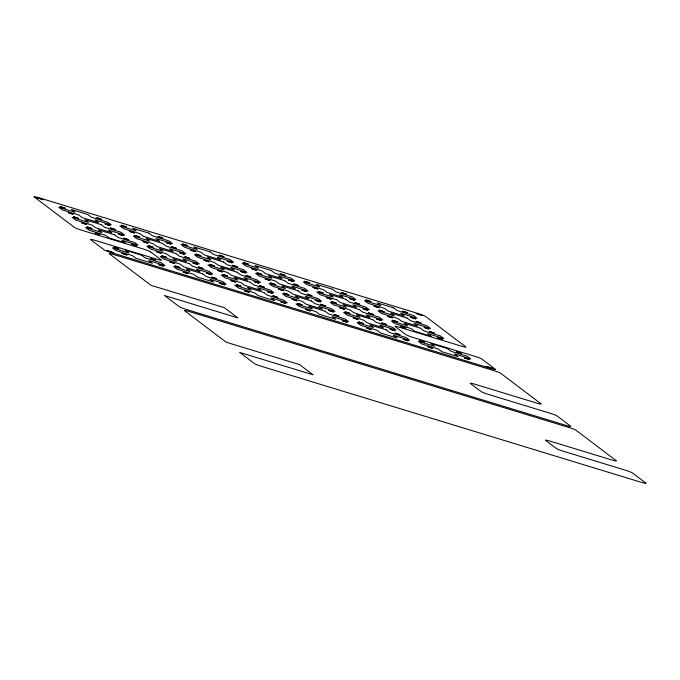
<?xml version="1.0" encoding="UTF-8"?>
<svg xmlns="http://www.w3.org/2000/svg" width="680" height="680" viewBox="0 0 680 680"><rect width="100%" height="100%" fill="white"/><g stroke="black" fill="none" stroke-linecap="round" stroke-linejoin="round"><path stroke-width="1.02" d="M60.197 206.601L65.076 208.207M65.05 208.233L60.205 206.635M109.829 225.522L104.95 223.916L109.829 225.513M128.613 239.768L123.76 238.153L128.639 239.743M147.704 243.168L142.843 241.553L147.73 243.143M176.332 248.276L171.47 246.661L176.358 248.251M166.515 257.405L161.653 255.782L166.532 257.38M190.561 250.044L195.441 251.651M163.548 266.126L158.695 264.562L163.574 266.169M195.415 251.676L190.561 250.061M192.975 262.905L197.855 264.512L192.993 262.964M219.198 255.153L224.069 256.76L219.198 255.187M188.029 273.657L183.149 272.051L188.029 273.64M214.225 265.905L209.372 264.291L214.251 265.88M211.786 277.142L216.665 278.749M216.639 278.766L211.803 277.194M240.695 271.413L245.565 273.02L240.695 271.447M230.869 280.543L235.748 282.149L230.869 280.576M257.091 272.782L261.97 274.389L257.091 272.816M265.175 278.936L270.028 280.491L265.149 278.902M259.497 285.642L264.375 287.249L259.505 285.676M280.347 273.827L285.226 275.434L280.339 273.836M278.587 289.051L283.466 290.657L278.587 289.085M304.81 281.291L309.68 282.897L304.81 281.325M317.721 288.957L312.859 287.402L317.747 289M297.398 303.28L302.277 304.887L297.415 303.339M339.736 307.725L344.615 309.332L339.736 307.734M354.416 300.228L349.554 298.613L354.433 300.203M354.934 302.659L359.813 304.266L354.926 302.676M345.108 311.788L349.988 313.395L345.134 311.839M347.004 322.218L342.142 320.594L347.029 322.192M373.218 314.457L368.365 312.843L373.243 314.432M392.309 317.857L387.447 316.243L392.334 317.832M407.43 312.808L402.645 311.185L407.524 312.774M410.712 317.271L415.591 318.877L410.703 317.279M394.714 330.718L389.861 329.103L394.74 330.692M420.937 322.966L416.075 321.351L420.962 322.94M429.522 331.5L434.401 333.106L429.513 331.517M437.58 337.594L442.459 339.201L437.58 337.628M432.616 348.355L427.754 346.74L432.642 348.33M461.244 353.464L456.382 351.841L461.269 353.438M150.476 251.796L161.27 259.964A6.587 0.561 18.2 0 1 156.494 259.114L95.344 240.44A6.587 0.561 18.2 0 0 90.576 239.589L104.006 249.755A6.587 0.561 18.2 0 0 111.469 252.637L490.603 368.407A6.587 0.561 18.2 0 0 495.38 369.257L481.942 359.091A6.587 0.561 18.2 0 0 474.487 356.209L413.329 337.535A6.587 0.561 18.2 0 1 405.875 334.653L395.123 326.519A6.587 0.561 18.2 0 1 399.899 327.369L461.048 346.043A6.587 0.561 18.2 0 0 465.817 346.894L425.519 316.396A6.587 0.561 18.2 0 0 418.055 313.514L38.922 197.744A6.587 0.561 18.2 0 0 34.145 196.894L74.451 227.392A6.587 0.561 18.2 0 0 81.915 230.274L143.064 248.948A6.587 0.561 18.2 0 1 150.56 251.863M37.136 197.719L43.392 199.784L37.205 197.702M106.998 250.58L113.254 252.637L107.023 250.572M416.279 313.488L422.526 315.554L416.279 313.488M486.14 366.35L492.396 368.407L486.14 366.35M68.281 212.687L73.142 214.31L68.357 212.687M73.653 216.758L78.514 218.374L73.653 216.758M81.719 222.853L86.572 224.476L81.745 222.853M96.909 217.796L101.77 219.41L96.942 217.787M87.091 226.925L91.953 228.54L87.159 226.916M95.149 233.019L100.011 234.634L95.225 233.01M110.347 227.962L115.209 229.576L110.347 227.962M121.371 225.267L126.233 226.882L121.371 225.267M118.405 234.056L123.267 235.679L118.405 234.056M129.43 231.361L134.292 232.976L129.43 231.361M113.959 247.256L118.821 248.871L114.036 247.248M134.81 235.433L139.663 237.048L134.878 235.425M131.844 244.222L136.706 245.846L131.869 244.222M122.018 253.351L126.88 254.966L122.018 253.351M158.057 236.47L162.919 238.085L158.134 236.462M148.24 245.59L153.102 247.214L148.24 245.59M166.124 242.565L170.986 244.188L166.192 242.556M156.306 251.694L161.16 253.308L156.332 251.685M150.654 258.459L155.507 260.075L150.654 258.459M182.52 243.933L187.382 245.556L182.554 243.933M179.554 252.73L184.416 254.346L179.588 252.722M169.737 261.859L174.599 263.475L169.737 261.859M184.934 256.802L189.788 258.417L185.002 256.793M175.108 265.923L179.97 267.537L175.143 265.923M195.959 254.099L200.821 255.723L195.959 254.099M204.017 260.202L208.879 261.817L204.051 260.194M198.364 266.959L203.226 268.583L198.398 266.959M206.431 273.062L211.284 274.677L206.456 273.054M227.273 261.239L232.135 262.854L227.307 261.231M217.456 270.368L222.317 271.983L217.523 270.359M232.645 265.302L237.507 266.925L232.722 265.293M222.827 274.431L227.69 276.046L222.861 274.423M243.669 262.607L248.531 264.223L243.669 262.607M219.861 283.228L224.723 284.844L219.861 283.228M251.736 268.71L256.598 270.325L251.736 268.71M246.083 275.468L250.946 277.091L246.118 275.468M236.266 284.597L241.12 286.212L236.292 284.589M254.142 281.571L259.003 283.186L254.175 281.562M244.324 290.7L249.186 292.315L244.4 290.692M270.547 282.94L275.4 284.554L270.547 282.94M267.58 291.737L272.442 293.352L267.58 291.737M288.422 279.913L293.284 281.528L288.499 279.905M272.952 295.8L277.814 297.415L272.986 295.791M293.802 283.976L298.656 285.591L293.828 283.968M283.976 293.106L288.839 294.721L284.053 293.097M281.019 301.903L285.872 303.535L281.044 301.894M301.861 290.079L306.723 291.695L301.894 290.071M292.043 299.2L296.897 300.824L292.111 299.192M307.232 294.142L312.086 295.774L307.309 294.134M318.257 291.448L323.119 293.063L318.257 291.448M315.299 300.245L320.152 301.861L315.299 300.245M305.473 309.366L310.335 310.99L305.507 309.366M326.324 297.543L331.177 299.175L326.324 297.543M320.671 304.308L325.533 305.923L320.705 304.3M341.513 292.485L346.375 294.1L341.513 292.485M331.695 301.614L336.558 303.229L331.729 301.606M328.729 310.411L333.591 312.026L328.763 310.403M334.109 314.475L338.963 316.089L334.177 314.466M365.976 299.957L370.838 301.572L365.976 299.957M363.01 308.745L367.872 310.369L363.086 308.745M353.192 317.875L358.054 319.49L353.226 317.866M374.034 306.051L378.896 307.675L374.034 306.051M358.564 321.946L363.426 323.561L358.64 321.938M379.414 310.123L384.268 311.738L379.44 310.114M376.448 318.911L381.31 320.535L376.448 318.911M366.63 328.041L371.484 329.673L366.699 328.032M381.82 322.983L386.682 324.598L381.897 322.975M392.844 320.288L397.698 321.912L392.844 320.288M400.911 326.383L405.764 327.998L400.911 326.383M395.258 333.149L400.12 334.764L395.284 333.14M403.317 339.243L408.178 340.858L403.35 339.235M424.167 327.42L429.021 329.035L424.192 327.42M419.721 340.612L424.575 342.236L419.721 340.612M464.474 357.918L469.327 359.533L464.474 357.918M87.788 214.489L71.485 209.508L75.072 212.219L58.76 207.238L62.347 209.95L78.65 214.931L82.237 217.643L98.541 222.624L94.962 219.912L111.265 224.884L107.678 222.181L91.375 217.201L87.788 214.489M148.945 233.163L132.634 228.182L136.221 230.894L119.909 225.913L123.496 228.625L139.799 233.605L143.386 236.317L159.69 241.29L156.111 238.578L172.414 243.559L168.835 240.848L152.524 235.875L148.945 233.163M210.094 251.829L193.792 246.857L197.37 249.56L181.067 244.588L184.645 247.299L200.957 252.272L204.535 254.983L220.847 259.964L217.26 257.252L233.572 262.233L229.984 259.522L213.681 254.541L210.094 251.829M271.243 270.504L254.94 265.523L258.519 268.234L242.216 263.253L245.794 265.965L262.106 270.946L265.685 273.657L281.996 278.639L278.409 275.927L294.721 280.908L291.133 278.197L274.83 273.216L271.243 270.504M332.401 289.178L316.089 284.197L319.676 286.909L303.365 281.928L306.952 284.639L323.255 289.62L326.842 292.332L343.145 297.313L339.567 294.601L355.87 299.582L352.291 296.871L335.979 291.89L332.401 289.178M393.55 307.853L377.238 302.872L380.825 305.583L364.514 300.602L368.101 303.314L384.404 308.295L387.991 311.006L404.294 315.979L400.716 313.267L417.019 318.249L413.44 315.537L397.128 310.565L393.55 307.853M101.227 224.655L84.923 219.674L88.502 222.385L72.199 217.405L75.778 220.116L92.089 225.097L95.667 227.808L111.979 232.781L108.392 230.078L124.704 235.05L121.117 232.339L104.814 227.367L101.227 224.655M162.375 243.329L146.072 238.349L149.651 241.06L133.348 236.079L136.927 238.791L153.238 243.772L156.816 246.475L173.128 251.455L169.541 248.744L185.852 253.725L182.266 251.013L165.963 246.032L162.375 243.329M223.533 261.995L207.221 257.014L210.808 259.726L194.497 254.753L198.084 257.457L214.387 262.438L217.974 265.149L234.277 270.13L230.699 267.418L247.001 272.399L243.423 269.688L227.111 264.707L223.533 261.995M284.682 280.67L268.379 275.689L271.957 278.4L255.654 273.42L259.233 276.131L275.545 281.112L279.123 283.824L295.426 288.804L291.848 286.093L308.15 291.074L304.572 288.363L288.26 283.381L284.682 280.67M345.831 299.344L329.528 294.363L333.106 297.075L316.803 292.094L320.382 294.805L336.694 299.786L340.272 302.498L356.583 307.479L352.997 304.767L369.308 309.74L365.721 307.037L349.418 302.056L345.831 299.344M406.988 318.019L390.677 313.038L394.264 315.75L377.952 310.769L381.539 313.48L397.842 318.461L401.429 321.164L417.732 326.145L414.154 323.433L430.457 328.414L426.878 325.703L410.567 320.722L406.988 318.019M114.665 234.821L98.353 229.84L101.941 232.551L85.629 227.571L89.216 230.282L105.519 235.263L109.106 237.975L125.409 242.947L121.831 240.236L138.133 245.216L134.555 242.505L118.244 237.532L114.665 234.821M175.814 253.487L159.511 248.514L163.089 251.226L146.786 246.245L150.365 248.956L166.677 253.929L170.255 256.64L186.566 261.622L182.98 258.91L199.291 263.891L195.704 261.179L179.401 256.199L175.814 253.487M236.963 272.161L220.66 267.18L224.238 269.892L207.935 264.911L211.514 267.623L227.825 272.603L231.404 275.315L247.715 280.296L244.128 277.584L260.44 282.565L256.853 279.854L240.55 274.873L236.963 272.161M298.12 290.836L281.809 285.855L285.396 288.567L269.084 283.585L272.672 286.297L288.975 291.278L292.561 293.99L308.865 298.971L305.286 296.259L321.589 301.24L318.01 298.528L301.699 293.548L298.12 290.836M359.269 309.51L342.958 304.529L346.545 307.241L330.233 302.26L333.82 304.971L350.124 309.952L353.71 312.664L370.013 317.637L366.435 314.933L382.738 319.906L379.159 317.195L362.848 312.222L359.269 309.51M420.418 328.176L404.115 323.204L407.694 325.916L391.391 320.935L394.969 323.646L411.281 328.618L414.859 331.33L431.171 336.311L427.584 333.6L443.896 338.58L440.308 335.869L424.005 330.888L420.418 328.176M189.252 263.653L172.941 258.672L176.528 261.383L160.216 256.411L163.804 259.123L180.106 264.095L183.694 266.806L199.996 271.787L196.418 269.076L212.721 274.057L209.143 271.346L192.831 266.365L189.252 263.653M250.401 282.327L234.09 277.346L237.677 280.058L221.374 275.077L224.952 277.788L241.255 282.769L244.843 285.481L261.146 290.462L257.567 287.75L273.87 292.731L270.291 290.02L253.98 285.039L250.401 282.327M311.55 301.002L295.248 296.021L298.826 298.732L282.523 293.751L286.101 296.463L302.413 301.444L305.991 304.155L322.303 309.137L318.716 306.425L335.027 311.398L331.44 308.695L315.137 303.714L311.55 301.002M372.708 319.676L356.397 314.695L359.983 317.407L343.672 312.426L347.259 315.137L363.562 320.118L367.149 322.83L383.452 327.802L379.874 325.091L396.176 330.072L392.598 327.361L376.286 322.379L372.708 319.676M141.533 255.144L125.231 250.172L128.809 252.883L112.506 247.902L116.084 250.614L132.396 255.587L135.975 258.298L152.286 263.279L148.699 260.567L165.002 265.548L161.423 262.837L145.12 257.856L141.533 255.144M202.682 273.819L186.38 268.838L189.958 271.55L173.655 266.569L177.233 269.28L193.545 274.261L197.123 276.973L213.435 281.953L209.848 279.242L226.159 284.223L222.573 281.512L206.269 276.53L202.682 273.819M263.84 292.493L247.528 287.512L251.115 290.224L234.804 285.243L238.391 287.954L254.694 292.935L258.281 295.647L274.584 300.628L271.005 297.916L287.308 302.898L283.73 300.186L267.418 295.205L263.84 292.493M324.989 311.168L308.677 306.187L312.264 308.899L295.953 303.918L299.54 306.629L315.843 311.61L319.43 314.322L335.733 319.294L332.154 316.591L348.457 321.563L344.879 318.852L328.567 313.879L324.989 311.168M386.138 329.834L369.835 324.861L373.413 327.573L357.111 322.592L360.689 325.303L377 330.276L380.579 332.988L396.89 337.969L393.303 335.257L409.615 340.238L406.028 337.526L389.725 332.546L386.138 329.834M447.287 348.508L430.984 343.527L434.562 346.239L418.26 341.267L421.838 343.969L438.149 348.95L441.728 351.662L458.039 356.643L454.452 353.931L470.764 358.912L467.177 356.201L450.874 351.22L447.287 348.508M493.298 370.438L114.155 254.668A6.587 0.561 18.2 0 0 109.386 253.819L151.036 285.328L224.417 307.734L237.847 317.9L164.466 295.494L179.248 306.68A6.587 0.561 18.2 0 0 186.702 309.561L565.845 425.332A6.587 0.561 18.2 0 0 570.613 426.181L557.183 416.015A6.587 0.561 18.2 0 0 549.721 413.134L488.571 394.459A6.587 0.561 18.2 0 1 481.108 391.578L470.364 383.444A6.587 0.561 18.2 0 1 475.133 384.293L536.29 402.968A6.587 0.561 18.2 0 0 541.059 403.818L500.752 373.32A6.587 0.561 18.2 0 0 493.298 370.438M568.531 427.363L189.397 311.593A6.587 0.561 18.2 0 0 184.62 310.743L226.27 342.252L299.65 364.659L313.089 374.825L239.708 352.418L254.481 363.604A6.587 0.561 18.2 0 0 261.945 366.486L641.078 482.256A6.587 0.561 18.2 0 0 645.856 483.106L632.417 472.94A6.587 0.561 18.2 0 0 624.962 470.058L563.805 451.384A6.587 0.561 18.2 0 1 556.351 448.502L545.598 440.368A6.587 0.561 18.2 0 1 550.375 441.218L611.524 459.892A6.587 0.561 18.2 0 0 616.292 460.742L575.994 430.245A6.587 0.561 18.2 0 0 568.531 427.363"/></g></svg>
